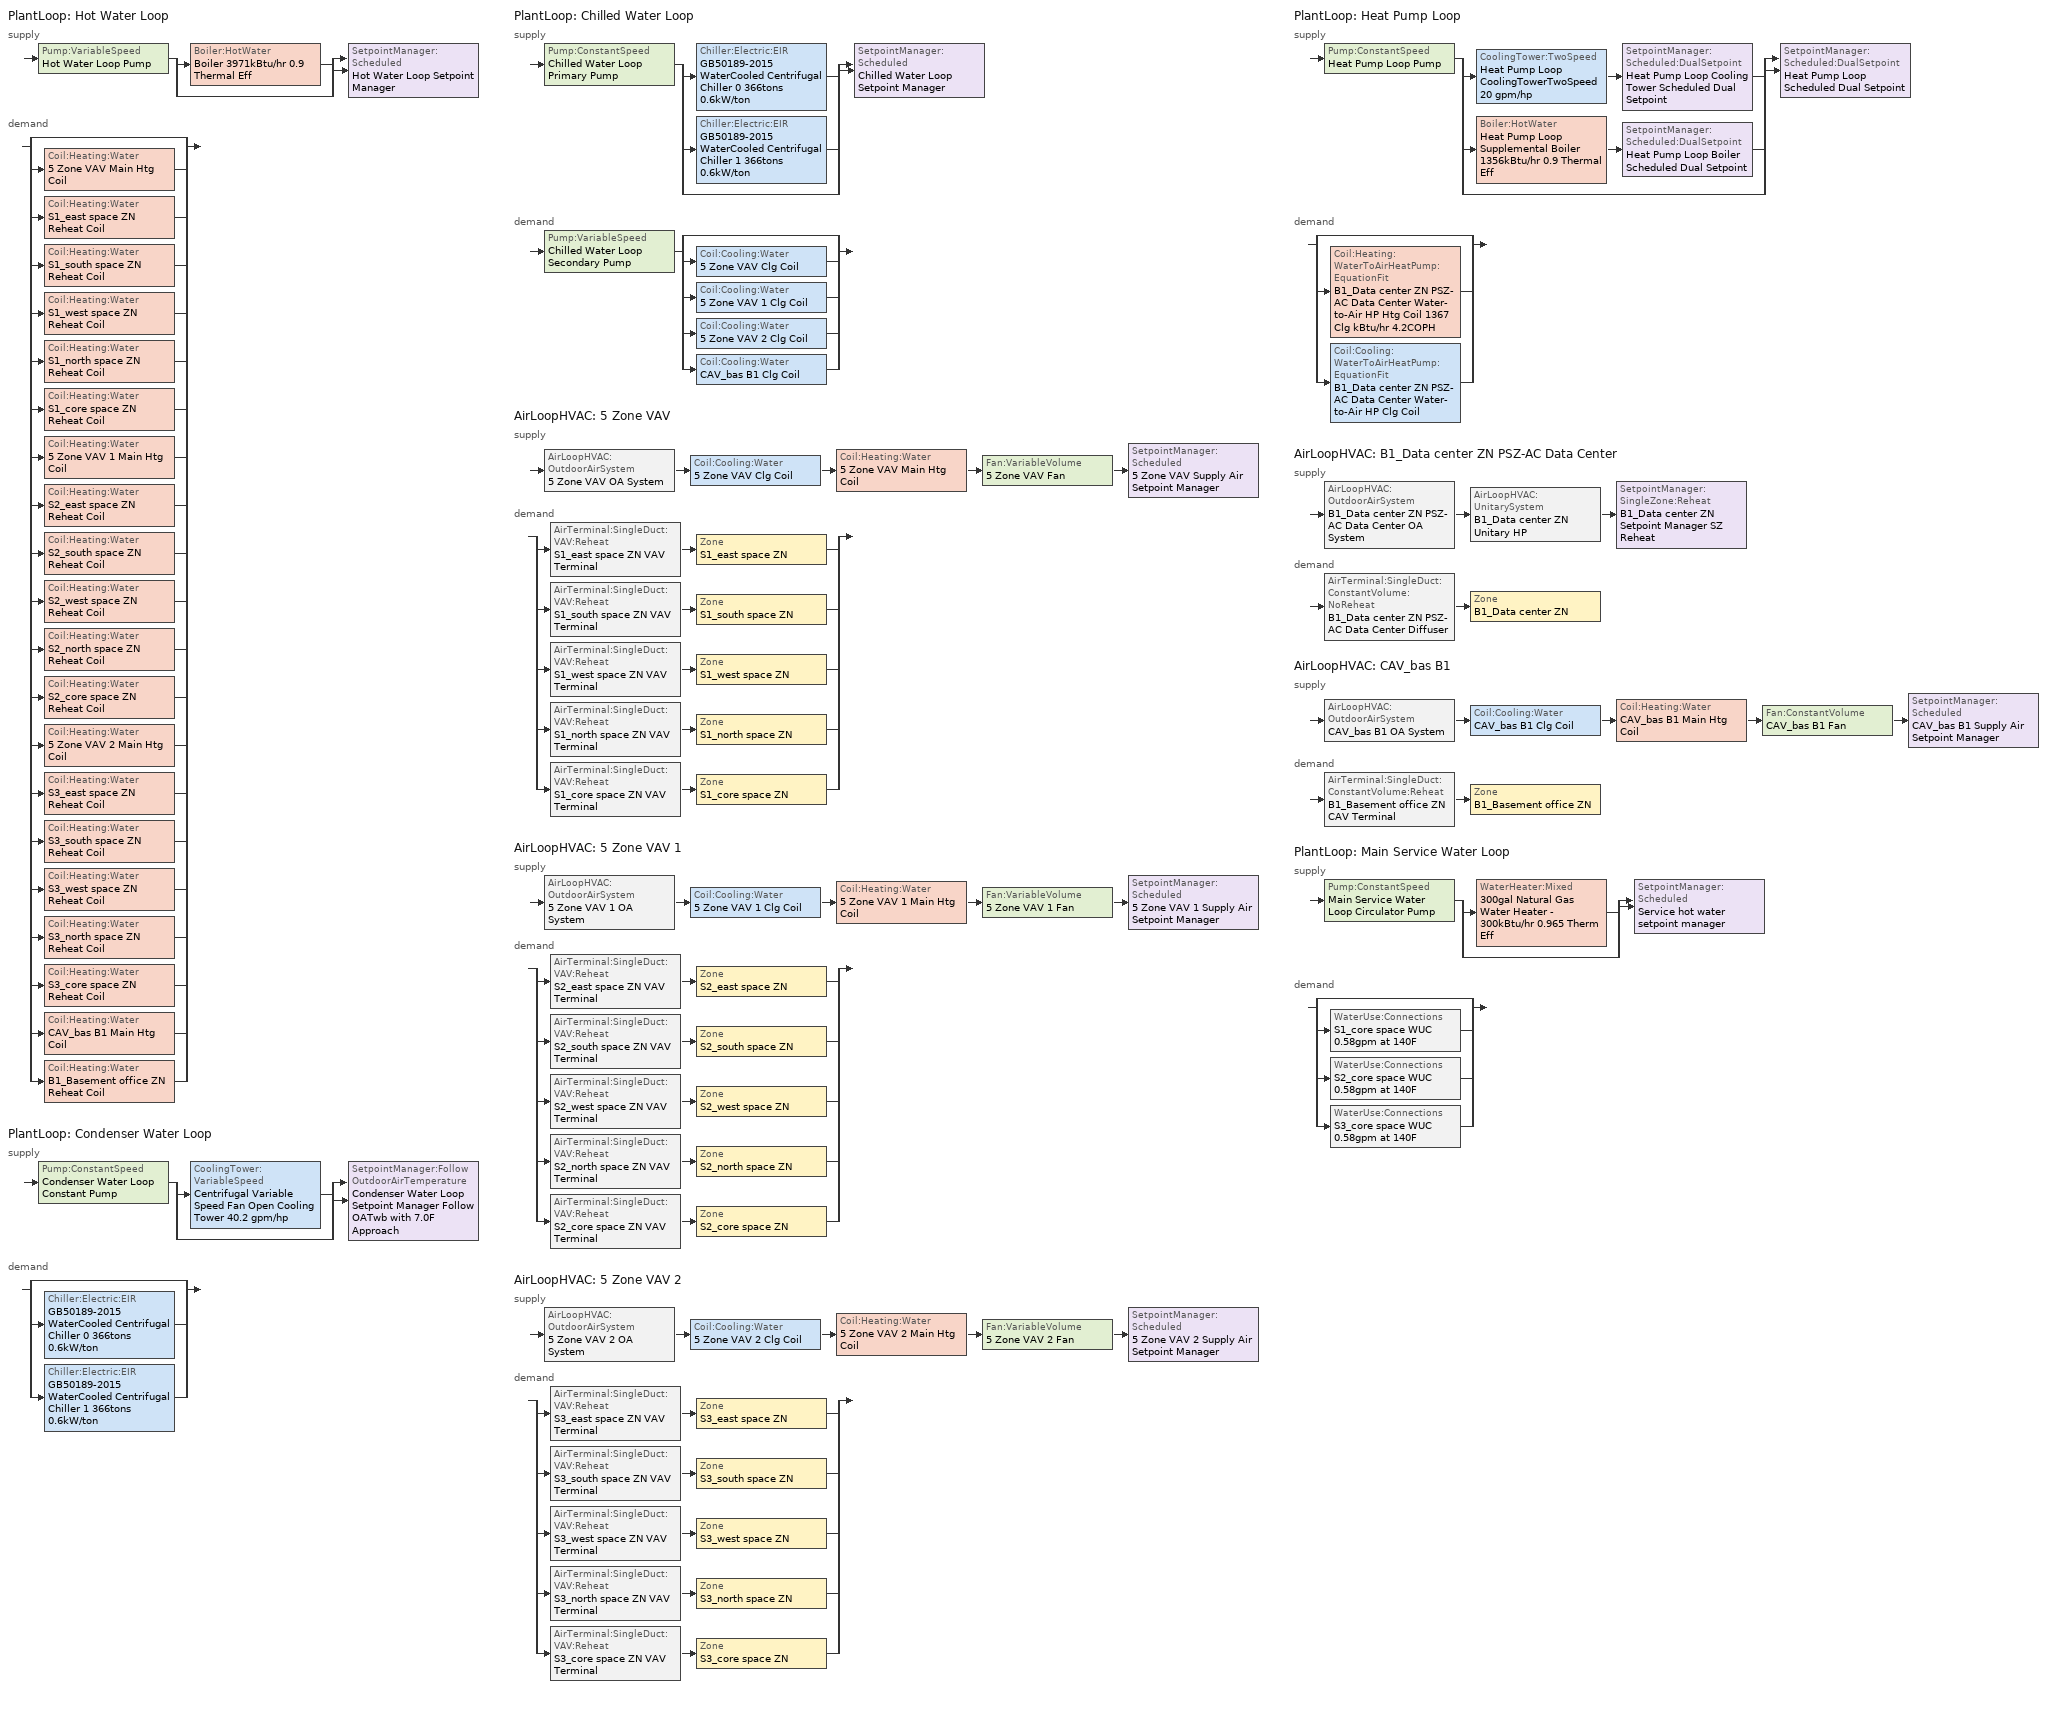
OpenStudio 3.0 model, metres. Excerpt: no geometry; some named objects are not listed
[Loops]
PlantLoop 'Hot Water Loop'
 supply: Pump:VariableSpeed 'Hot Water Loop Pump' > split
  | Boiler:HotWater 'Boiler 3971kBtu/hr 0.9 Thermal Eff'
  | bypass
  join > SetpointManager:Scheduled 'Hot Water Loop Setpoint Manager'
 demand: split
  | bypass
  | Coil:Heating:Water '5 Zone VAV Main Htg Coil'
  | Coil:Heating:Water 'S1_east space ZN Reheat Coil'
  | Coil:Heating:Water 'S1_south space ZN Reheat Coil'
  | Coil:Heating:Water 'S1_west space ZN Reheat Coil'
  | Coil:Heating:Water 'S1_north space ZN Reheat Coil'
  | Coil:Heating:Water 'S1_core space ZN Reheat Coil'
  | Coil:Heating:Water '5 Zone VAV 1 Main Htg Coil'
  | Coil:Heating:Water 'S2_east space ZN Reheat Coil'
  | Coil:Heating:Water 'S2_south space ZN Reheat Coil'
  | Coil:Heating:Water 'S2_west space ZN Reheat Coil'
  | Coil:Heating:Water 'S2_north space ZN Reheat Coil'
  | Coil:Heating:Water 'S2_core space ZN Reheat Coil'
  | Coil:Heating:Water '5 Zone VAV 2 Main Htg Coil'
  | Coil:Heating:Water 'S3_east space ZN Reheat Coil'
  | Coil:Heating:Water 'S3_south space ZN Reheat Coil'
  | Coil:Heating:Water 'S3_west space ZN Reheat Coil'
  | Coil:Heating:Water 'S3_north space ZN Reheat Coil'
  | Coil:Heating:Water 'S3_core space ZN Reheat Coil'
  | Coil:Heating:Water 'CAV_bas B1 Main Htg Coil'
  | Coil:Heating:Water 'B1_Basement office ZN Reheat Coil'
PlantLoop 'Condenser Water Loop'
 supply: Pump:ConstantSpeed 'Condenser Water Loop Constant Pump' > split
  | CoolingTower:VariableSpeed 'Centrifugal Variable Speed Fan Open Cooling Tower 40.2 gpm/hp'
  | bypass
  join > SetpointManager:FollowOutdoorAirTemperature 'Condenser Water Loop Setpoint Manager Follow OATwb with 7.0F Approach'
 demand: split
  | bypass
  | Chiller:Electric:EIR 'GB50189-2015 WaterCooled Centrifugal Chiller 0 366tons 0.6kW/ton'
  | Chiller:Electric:EIR 'GB50189-2015 WaterCooled Centrifugal Chiller 1 366tons 0.6kW/ton'
PlantLoop 'Chilled Water Loop'
 supply: Pump:ConstantSpeed 'Chilled Water Loop Primary Pump' > split
  | Chiller:Electric:EIR 'GB50189-2015 WaterCooled Centrifugal Chiller 0 366tons 0.6kW/ton'
  | Chiller:Electric:EIR 'GB50189-2015 WaterCooled Centrifugal Chiller 1 366tons 0.6kW/ton'
  | bypass
  join > SetpointManager:Scheduled 'Chilled Water Loop Setpoint Manager'
 demand: Pump:VariableSpeed 'Chilled Water Loop Secondary Pump' > split
  | bypass
  | Coil:Cooling:Water '5 Zone VAV Clg Coil'
  | Coil:Cooling:Water '5 Zone VAV 1 Clg Coil'
  | Coil:Cooling:Water '5 Zone VAV 2 Clg Coil'
  | Coil:Cooling:Water 'CAV_bas B1 Clg Coil'
AirLoopHVAC '5 Zone VAV'
 supply: AirLoopHVAC:OutdoorAirSystem '5 Zone VAV OA System' > Coil:Cooling:Water '5 Zone VAV Clg Coil' > Coil:Heating:Water '5 Zone VAV Main Htg Coil' > Fan:VariableVolume '5 Zone VAV Fan' > SetpointManager:Scheduled '5 Zone VAV Supply Air Setpoint Manager'
 demand: split
  | AirTerminal:SingleDuct:VAV:Reheat 'S1_east space ZN VAV Terminal' > Zone 'S1_east space ZN'
  | AirTerminal:SingleDuct:VAV:Reheat 'S1_south space ZN VAV Terminal' > Zone 'S1_south space ZN'
  | AirTerminal:SingleDuct:VAV:Reheat 'S1_west space ZN VAV Terminal' > Zone 'S1_west space ZN'
  | AirTerminal:SingleDuct:VAV:Reheat 'S1_north space ZN VAV Terminal' > Zone 'S1_north space ZN'
  | AirTerminal:SingleDuct:VAV:Reheat 'S1_core space ZN VAV Terminal' > Zone 'S1_core space ZN'
AirLoopHVAC '5 Zone VAV 1'
 supply: AirLoopHVAC:OutdoorAirSystem '5 Zone VAV 1 OA System' > Coil:Cooling:Water '5 Zone VAV 1 Clg Coil' > Coil:Heating:Water '5 Zone VAV 1 Main Htg Coil' > Fan:VariableVolume '5 Zone VAV 1 Fan' > SetpointManager:Scheduled '5 Zone VAV 1 Supply Air Setpoint Manager'
 demand: split
  | AirTerminal:SingleDuct:VAV:Reheat 'S2_east space ZN VAV Terminal' > Zone 'S2_east space ZN'
  | AirTerminal:SingleDuct:VAV:Reheat 'S2_south space ZN VAV Terminal' > Zone 'S2_south space ZN'
  | AirTerminal:SingleDuct:VAV:Reheat 'S2_west space ZN VAV Terminal' > Zone 'S2_west space ZN'
  | AirTerminal:SingleDuct:VAV:Reheat 'S2_north space ZN VAV Terminal' > Zone 'S2_north space ZN'
  | AirTerminal:SingleDuct:VAV:Reheat 'S2_core space ZN VAV Terminal' > Zone 'S2_core space ZN'
AirLoopHVAC '5 Zone VAV 2'
 supply: AirLoopHVAC:OutdoorAirSystem '5 Zone VAV 2 OA System' > Coil:Cooling:Water '5 Zone VAV 2 Clg Coil' > Coil:Heating:Water '5 Zone VAV 2 Main Htg Coil' > Fan:VariableVolume '5 Zone VAV 2 Fan' > SetpointManager:Scheduled '5 Zone VAV 2 Supply Air Setpoint Manager'
 demand: split
  | AirTerminal:SingleDuct:VAV:Reheat 'S3_east space ZN VAV Terminal' > Zone 'S3_east space ZN'
  | AirTerminal:SingleDuct:VAV:Reheat 'S3_south space ZN VAV Terminal' > Zone 'S3_south space ZN'
  | AirTerminal:SingleDuct:VAV:Reheat 'S3_west space ZN VAV Terminal' > Zone 'S3_west space ZN'
  | AirTerminal:SingleDuct:VAV:Reheat 'S3_north space ZN VAV Terminal' > Zone 'S3_north space ZN'
  | AirTerminal:SingleDuct:VAV:Reheat 'S3_core space ZN VAV Terminal' > Zone 'S3_core space ZN'
PlantLoop 'Heat Pump Loop'
 supply: Pump:ConstantSpeed 'Heat Pump Loop Pump' > split
  | CoolingTower:TwoSpeed 'Heat Pump Loop CoolingTowerTwoSpeed 20 gpm/hp' > SetpointManager:Scheduled:DualSetpoint 'Heat Pump Loop Cooling Tower Scheduled Dual Setpoint'
  | Boiler:HotWater 'Heat Pump Loop Supplemental Boiler 1356kBtu/hr 0.9 Thermal Eff' > SetpointManager:Scheduled:DualSetpoint 'Heat Pump Loop Boiler Scheduled Dual Setpoint'
  | bypass
  join > SetpointManager:Scheduled:DualSetpoint 'Heat Pump Loop Scheduled Dual Setpoint'
 demand: split
  | bypass
  | Coil:Heating:WaterToAirHeatPump:EquationFit 'B1_Data center ZN PSZ-AC Data Center Water-to-Air HP Htg Coil 1367 Clg kBtu/hr 4.2COPH'
  | Coil:Cooling:WaterToAirHeatPump:EquationFit 'B1_Data center ZN PSZ-AC Data Center Water-to-Air HP Clg Coil'
AirLoopHVAC 'B1_Data center ZN PSZ-AC Data Center'
 supply: AirLoopHVAC:OutdoorAirSystem 'B1_Data center ZN PSZ-AC Data Center OA System' > AirLoopHVAC:UnitarySystem 'B1_Data center ZN Unitary HP' > SetpointManager:SingleZone:Reheat 'B1_Data center ZN Setpoint Manager SZ Reheat'
 demand: AirTerminal:SingleDuct:ConstantVolume:NoReheat 'B1_Data center ZN PSZ-AC Data Center Diffuser' > Zone 'B1_Data center ZN'
AirLoopHVAC 'CAV_bas B1'
 supply: AirLoopHVAC:OutdoorAirSystem 'CAV_bas B1 OA System' > Coil:Cooling:Water 'CAV_bas B1 Clg Coil' > Coil:Heating:Water 'CAV_bas B1 Main Htg Coil' > Fan:ConstantVolume 'CAV_bas B1 Fan' > SetpointManager:Scheduled 'CAV_bas B1 Supply Air Setpoint Manager'
 demand: AirTerminal:SingleDuct:ConstantVolume:Reheat 'B1_Basement office ZN CAV Terminal' > Zone 'B1_Basement office ZN'
PlantLoop 'Main Service Water Loop'
 supply: Pump:ConstantSpeed 'Main Service Water Loop Circulator Pump' > split
  | WaterHeater:Mixed '300gal Natural Gas Water Heater - 300kBtu/hr 0.965 Therm Eff'
  | bypass
  join > SetpointManager:Scheduled 'Service hot water setpoint manager'
 demand: split
  | bypass
  | WaterUse:Connections 'S1_core space WUC 0.58gpm at 140F'
  | WaterUse:Connections 'S2_core space WUC 0.58gpm at 140F'
  | WaterUse:Connections 'S3_core space WUC 0.58gpm at 140F'
[Sizing:Zone] Zone Cooling Design Supply Air Temperature Input Method=SupplyAirTemperature; Zone Cooling Design Supply Air Temperature {C}=14.78; Zone Cooling Design Supply Air Temperature Difference {deltaC}=11.11; Zone Heating Design Supply Air Temperature Input Method=SupplyAirTemperature; Zone Heating Design Supply Air Temperature {C}=40; Zone Heating Design Supply Air Temperature Difference {deltaC}=11.11; Zone Cooling Design Supply Air Humidity Ratio {kg-H2O/kg-air}=0.0085; Zone Heating Design Supply Air Humidity Ratio {kg-H2O/kg-air}=0.008; Heating Design Air Flow Method=DesignDay; Account for Dedicated Outdoor Air System=No; Dedicated Outdoor Air System Control Strategy=NeutralSupplyAir; Dedicated Outdoor Air Low Setpoint Temperature for Design {C}=autosize; Dedicated Outdoor Air High Setpoint Temperature for Design {C}=autosize
Name | Cooling Design Air Flow Method
B1_Basement office ZN; S1_core space ZN; S1_east space ZN; S1_north space ZN; S1_south space ZN; S1_west space ZN; S2_core space ZN; S2_east space ZN; S2_north space ZN; S2_south space ZN; S2_west space ZN; S3_core space ZN; S3_east space ZN; S3_north space ZN; S3_south space ZN; S3_west space ZN | DesignDayWithLimit
B1_Data center ZN | DesignDay
[Zone equipment]
B1_Basement office ZN: B1_Basement office ZN CAV Terminal
B1_Data center ZN: B1_Data center ZN PSZ-AC Data Center Diffuser
S1_core space ZN: S1_core space ZN VAV Terminal
S1_east space ZN: S1_east space ZN VAV Terminal
S1_north space ZN: S1_north space ZN VAV Terminal
S1_south space ZN: S1_south space ZN VAV Terminal
S1_west space ZN: S1_west space ZN VAV Terminal
S2_core space ZN: S2_core space ZN VAV Terminal
S2_east space ZN: S2_east space ZN VAV Terminal
S2_north space ZN: S2_north space ZN VAV Terminal
S2_south space ZN: S2_south space ZN VAV Terminal
S2_west space ZN: S2_west space ZN VAV Terminal
S3_core space ZN: S3_core space ZN VAV Terminal
S3_east space ZN: S3_east space ZN VAV Terminal
S3_north space ZN: S3_north space ZN VAV Terminal
S3_south space ZN: S3_south space ZN VAV Terminal
S3_west space ZN: S3_west space ZN VAV Terminal
[PlantLoop] Glycol Concentration=0; Plant Loop Volume {m3}=Autocalculate
Name | Fluid Type | Minimum Loop Temperature {C} | Load Distribution Scheme | Maximum Loop Temperature {C} | Common Pipe Simulation
Hot Water Loop | Water | 10 | Optimal
Condenser Water Loop |  | 5 | Optimal | 80
Chilled Water Loop |  | 1 | Optimal | 40 | CommonPipe
Heat Pump Loop | Water | 10 | SequentialLoad | 35
Main Service Water Loop |  | 10 | Optimal | 60
[Sizing:Plant]
Name | Loop Type | Design Loop Exit Temperature {C} | Loop Design Temperature Difference {deltaC} | Sizing Option | Zone Timesteps in Averaging Window | Coincident Sizing Factor Mode
Hot Water Loop | Heating | 82.2222 | 11.1111 | NonCoincident | 1 | None
Condenser Water Loop | Condenser | 29.4444 | 5.55556 | Coincident | 6 | GlobalCoolingSizingFactor
Chilled Water Loop | Cooling | 6.67 | 5.56 | NonCoincident | 1 | None
Heat Pump Loop | Heating | 39 | 11 | NonCoincident | 1 | None
Main Service Water Loop | Heating | 60 | 5 | NonCoincident | 1 | None
[SetpointManager:Scheduled] Control Variable=Temperature
Name | Schedule | Setpoint Node or NodeList
Hot Water Loop Setpoint Manager | Hot Water Loop Temp - 180F | Hot Water Loop Supply Outlet Node
Chilled Water Loop Setpoint Manager | Chilled Water Loop Temp - 6.67C | Chilled Water Loop Supply Outlet Node
5 Zone VAV Supply Air Setpoint Manager | VAV Supply air temperature | 5 Zone VAV Supply Outlet Node
5 Zone VAV 1 Supply Air Setpoint Manager | VAV Supply air temperature | 5 Zone VAV 1 Supply Outlet Node
5 Zone VAV 2 Supply Air Setpoint Manager | VAV Supply air temperature | 5 Zone VAV 2 Supply Outlet Node
CAV_bas B1 Supply Air Setpoint Manager | Supply Air Temp - F | CAV_bas B1 Supply Outlet Node
Service hot water setpoint manager | Service Water Loop Temp - 60C | Main Service Water Loop Supply Outlet Node
[Pump:VariableSpeed] Pump Control Type=Intermittent; Skin Loss Radiative Fraction=0.5; Design Power Sizing Method=PowerPerFlowPerPressure; Design Electric Power per Unit Flow Rate {W/(m3/s)}=348701.1; Design Shaft Power per Unit Flow Rate per Unit Head {W-s/m3-Pa}=1.28205; Design Minimum Flow Rate Fraction=0
Name | Rated Pump Head {Pa} | Motor Efficiency | Fraction of Motor Inefficiencies to Fluid Stream | Coefficient 1 of the Part Load Performance Curve | Coefficient 2 of the Part Load Performance Curve | Coefficient 3 of the Part Load Performance Curve | Coefficient 4 of the Part Load Performance Curve
Hot Water Loop Pump | 179344 | 0.917
Chilled Water Loop Secondary Pump | 134508 | 0.936 | 0 | 0 | 0.0205 | 0.4101 | 0.5753
[Boiler:HotWater] Fuel Type=NaturalGas; Nominal Thermal Efficiency=0.9; Efficiency Curve Temperature Evaluation Variable=LeavingBoiler; Normalized Boiler Efficiency Curve=Boiler with Minimum Turndown; Minimum Part Load Ratio=0; Maximum Part Load Ratio=1.2; Optimum Part Load Ratio=1; Water Outlet Upper Temperature Limit {C}=95; Parasitic Electric Load {W}=0; Sizing Factor=1
Name | Boiler Flow Mode
Boiler 3971kBtu/hr 0.9 Thermal Eff | LeavingSetpointModulated
Heat Pump Loop Supplemental Boiler 1356kBtu/hr 0.9 Thermal Eff | ConstantFlow
[AvailabilityManager:HighTemperatureTurnOff]
Availability Manager High Temperature Turn Off 1: Temperature {C}=95
[SetpointManager:FollowOutdoorAirTemperature]
Condenser Water Loop Setpoint Manager Follow OATwb with 7.0F Approach: Control Variable=Temperature; Reference Temperature Type=OutdoorAirWetBulb; Offset Temperature Difference {deltaC}=3.88889; Maximum Setpoint Temperature {C}=29.4444; Minimum Setpoint Temperature {C}=21.1111; Setpoint Node or NodeList=Condenser Water Loop Supply Outlet Node
[Pump:ConstantSpeed] Rated Flow Rate {m3/s}=autosize; Rated Power Consumption {W}=autosize; Fraction of Motor Inefficiencies to Fluid Stream=0; Pump Control Type=Intermittent; Design Power Sizing Method=PowerPerFlowPerPressure; Design Electric Power per Unit Flow Rate {W/(m3/s)}=348701.1; Design Shaft Power per Unit Flow Rate per Unit Head {W-s/m3-Pa}=1.28205
Name | Rated Pump Head {Pa} | Motor Efficiency
Condenser Water Loop Constant Pump | 148557 | 0.941
Chilled Water Loop Primary Pump | 44836 | 0.917
Heat Pump Loop Pump | 179344 | 0.895
Main Service Water Loop Circulator Pump | 29891 | 0.7
[CoolingTower:VariableSpeed]
Centrifugal Variable Speed Fan Open Cooling Tower 40.2 gpm/hp: Model Type=CoolToolsCrossFlow; Design Inlet Air Wet-Bulb Temperature {C}=25.6; Design Approach Temperature {deltaC}=3.84444; Design Range Temperature {deltaC}=5.55556; Design Water Flow Rate {m3/s}=autosize; Design Air Flow Rate {m3/s}=autosize; Design Fan Power {W}=38114.8; Fan Power Ratio Function of Air Flow Rate Ratio Curve=VSD-TWR-FAN-FPLR; Minimum Air Flow Rate Ratio=0.2; Fraction of Tower Capacity in Free Convection Regime=0.125; Basin Heater Capacity {W/K}=0; Basin Heater Setpoint Temperature {C}=2; Evaporation Loss Mode=SaturatedExit; Evaporation Loss Factor {percent/K}=0.2; Drift Loss Percent {percent}=0.008; Blowdown Calculation Mode=ConcentrationRatio; Blowdown Concentration Ratio=3; Number of Cells=2; Cell Control=MaximalCell; Sizing Factor=1
[Chiller:Electric:EIR] Reference Capacity {W}=Autosize; Reference COP {W/W}=5.60032; Reference Leaving Chilled Water Temperature {C}=6.67; Reference Entering Condenser Fluid Temperature {C}=35; Reference Chilled Water Flow Rate {m3/s}=Autosize; Cooling Capacity Function of Temperature Curve=WaterCooled_Centrifugal_Chiller_2010_PathB_CAPFT; Electric Input to Cooling Output Ratio Function of Temperature Curve=WaterCooled_Centrifugal_Chiller_2010_PathB_EIRFT; Electric Input to Cooling Output Ratio Function of Part Load Ratio Curve=ChlrWtrCentPathAAllEIRRatio_fQRatio; Minimum Part Load Ratio=0.15; Maximum Part Load Ratio=1; Optimum Part Load Ratio=1; Minimum Unloading Ratio=0.25; Condenser Type=WaterCooled; Leaving Chilled Water Lower Temperature Limit {C}=2.22222; Chiller Flow Mode=ConstantFlow; Design Heat Recovery Water Flow Rate {m3/s}=Autosize; Sizing Factor=0.5; Basin Heater Capacity {W/K}=0; Basin Heater Setpoint Temperature {C}=10; Condenser Heat Recovery Relative Capacity Fraction=1
GB50189-2015 WaterCooled Centrifugal Chiller 0 366tons 0.6kW/ton; GB50189-2015 WaterCooled Centrifugal Chiller 1 366tons 0.6kW/ton
[AirLoopHVAC] Design Supply Air Flow Rate {m3/s}=AutoSize
Name | Availability Schedule
5 Zone VAV; 5 Zone VAV 1; 5 Zone VAV 2; CAV_bas B1 | OfficeLarge HVACOperationSchd
B1_Data center ZN PSZ-AC Data Center | Always On Discrete
[Sizing:System] Type of Load to Size On=Sensible; Preheat Design Temperature {C}=7.22; Preheat Design Humidity Ratio {kg-H2O/kg-Air}=0.006; Precool Design Temperature {C}=12.78; Precool Design Humidity Ratio {kg-H2O/kg-Air}=0.009; Central Cooling Design Supply Air Temperature {C}=14.78; Central Heating Design Supply Air Temperature {C}=14.78; Sizing Option=Coincident; 100% Outdoor Air in Cooling=No; 100% Outdoor Air in Heating=No; Central Cooling Design Supply Air Humidity Ratio {kg-H2O/kg-Air}=0.009; Central Heating Design Supply Air Humidity Ratio {kg-H2O/kg-Air}=0.008; Cooling Design Air Flow Method=DesignDay; Cooling Design Air Flow Rate {m3/s}=0; Heating Design Air Flow Method=DesignDay; Heating Design Air Flow Rate {m3/s}=0; System Outdoor Air Method=ZoneSum; Zone Maximum Outdoor Air Fraction=1; Cooling Supply Air Flow Rate Per Floor Area {m3/s-m2}=0.00996765; Cooling Fraction of Autosized Cooling Supply Air Flow Rate=1; Cooling Supply Air Flow Rate Per Unit Cooling Capacity {m3/s-W}=3.94755e-05; Heating Supply Air Flow Rate Per Floor Area {m3/s-m2}=0.00996765; Heating Fraction of Autosized Heating Supply Air Flow Rate=1; Heating Fraction of Autosized Cooling Supply Air Flow Rate=1; Heating Supply Air Flow Rate Per Unit Heating Capacity {m3/s-W}=3.15882e-05; Cooling Design Capacity Method=CoolingDesignCapacity; Cooling Design Capacity {W}=autosize; Cooling Design Capacity Per Floor Area {W/m2}=234.7; Fraction of Autosized Cooling Design Capacity=1; Heating Design Capacity Method=HeatingDesignCapacity; Heating Design Capacity {W}=autosize; Heating Design Capacity Per Floor Area {W/m2}=157; Fraction of Autosized Heating Design Capacity=1; Central Cooling Capacity Control Method=OnOff
Name | Design Outdoor Air Flow Rate {m3/s} | Central Heating Maximum System Air Flow Ratio
5 Zone VAV; 5 Zone VAV 2 | 2.56739 | 0.3
5 Zone VAV 1 | 23.1065 | 0.3
B1_Data center ZN PSZ-AC Data Center; CAV_bas B1 | Autosize | 1
[Fan:VariableVolume] Availability Schedule=Always On Discrete; Pressure Rise {Pa}=1389.92; Maximum Flow Rate {m3/s}=Autosize; Fan Power Minimum Flow Rate Input Method=Fraction; Fan Power Minimum Flow Fraction=0.25; Fan Power Minimum Air Flow Rate {m3/s}=0; Motor In Airstream Fraction=1; Fan Power Coefficient 1=0.04076; Fan Power Coefficient 2=0.0881; Fan Power Coefficient 3=-0.0729; Fan Power Coefficient 4=0.9437; Fan Power Coefficient 5=0
Name | Fan Total Efficiency | Motor Efficiency
5 Zone VAV Fan | 0.61165 | 0.941
5 Zone VAV 1 Fan | 0.6201 | 0.954
5 Zone VAV 2 Fan | 0.61425 | 0.945
[Coil:Heating:Water] Availability Schedule=Always On Discrete; Rated Inlet Water Temperature {C}=82.2222; Rated Outlet Water Temperature {C}=71.1111
Name | Rated Inlet Air Temperature {C} | Rated Outlet Air Temperature {C}
5 Zone VAV Main Htg Coil; 5 Zone VAV 1 Main Htg Coil; 5 Zone VAV 2 Main Htg Coil; CAV_bas B1 Main Htg Coil | 7.22 | 14.78
S1_east space ZN Reheat Coil; S1_south space ZN Reheat Coil; S1_west space ZN Reheat Coil; S1_north space ZN Reheat Coil; S1_core space ZN Reheat Coil; S2_east space ZN Reheat Coil; S2_south space ZN Reheat Coil; S2_west space ZN Reheat Coil; S2_north space ZN Reheat Coil; S2_core space ZN Reheat Coil; S3_east space ZN Reheat Coil; S3_south space ZN Reheat Coil; S3_west space ZN Reheat Coil; S3_north space ZN Reheat Coil; S3_core space ZN Reheat Coil; B1_Basement office ZN Reheat Coil | 14.78 | 40
[Controller:WaterCoil] Minimum Actuated Flow {m3/s}=0
Name | Water Coil | Action | Controller Convergence Tolerance {deltaC}
5 Zone VAV Main Htg Coil Controller | 5 Zone VAV Main Htg Coil | Normal | 0.0001
5 Zone VAV Clg Coil Controller | 5 Zone VAV Clg Coil | Reverse
S1_east space ZN Reheat Coil Controller | S1_east space ZN Reheat Coil | Normal | 0.0001
S1_south space ZN Reheat Coil Controller | S1_south space ZN Reheat Coil | Normal | 0.0001
S1_west space ZN Reheat Coil Controller | S1_west space ZN Reheat Coil | Normal | 0.0001
S1_north space ZN Reheat Coil Controller | S1_north space ZN Reheat Coil | Normal | 0.0001
S1_core space ZN Reheat Coil Controller | S1_core space ZN Reheat Coil | Normal | 0.0001
5 Zone VAV 1 Main Htg Coil Controller | 5 Zone VAV 1 Main Htg Coil | Normal | 0.0001
5 Zone VAV 1 Clg Coil Controller | 5 Zone VAV 1 Clg Coil | Reverse
S2_east space ZN Reheat Coil Controller | S2_east space ZN Reheat Coil | Normal | 0.0001
S2_south space ZN Reheat Coil Controller | S2_south space ZN Reheat Coil | Normal | 0.0001
S2_west space ZN Reheat Coil Controller | S2_west space ZN Reheat Coil | Normal | 0.0001
S2_north space ZN Reheat Coil Controller | S2_north space ZN Reheat Coil | Normal | 0.0001
S2_core space ZN Reheat Coil Controller | S2_core space ZN Reheat Coil | Normal | 0.0001
5 Zone VAV 2 Main Htg Coil Controller | 5 Zone VAV 2 Main Htg Coil | Normal | 0.0001
5 Zone VAV 2 Clg Coil Controller | 5 Zone VAV 2 Clg Coil | Reverse
S3_east space ZN Reheat Coil Controller | S3_east space ZN Reheat Coil | Normal | 0.0001
S3_south space ZN Reheat Coil Controller | S3_south space ZN Reheat Coil | Normal | 0.0001
S3_west space ZN Reheat Coil Controller | S3_west space ZN Reheat Coil | Normal | 0.0001
S3_north space ZN Reheat Coil Controller | S3_north space ZN Reheat Coil | Normal | 0.0001
S3_core space ZN Reheat Coil Controller | S3_core space ZN Reheat Coil | Normal | 0.0001
CAV_bas B1 Main Htg Coil Controller | CAV_bas B1 Main Htg Coil | Normal | 0.0001
CAV_bas B1 Clg Coil Controller | CAV_bas B1 Clg Coil | Reverse
B1_Basement office ZN Reheat Coil Controller | B1_Basement office ZN Reheat Coil | Normal | 0.0001
[Coil:Cooling:Water] Availability Schedule=Always On Discrete; Design Inlet Water Temperature {C}=Autosize; Heat Exchanger Configuration=CrossFlow
5 Zone VAV Clg Coil; 5 Zone VAV 1 Clg Coil; 5 Zone VAV 2 Clg Coil; CAV_bas B1 Clg Coil
[Controller:OutdoorAir] Maximum Outdoor Air Flow Rate {m3/s}=Autosize; Economizer Control Action Type=ModulateFlow; Lockout Type=LockoutWithHeating; Minimum Limit Type=FixedMinimum; High Humidity Control=No; Heat Recovery Bypass Control Type=BypassWhenWithinEconomizerLimits
Name | Minimum Outdoor Air Flow Rate {m3/s} | Economizer Control Type | Minimum Outdoor Air Schedule | Controller Mechanical Ventilation | Economizer Maximum Limit Dry-Bulb Temperature {C} | Economizer Maximum Limit Enthalpy {J/kg} | Minimum Fraction of Outdoor Air Schedule
5 Zone VAV OA Controller | 0 | DifferentialEnthalpy | OfficeLarge MinOA_MotorizedDamper_Sched | 5 Zone VAV Vent Controller
5 Zone VAV 1 OA Controller | autosize | DifferentialEnthalpy | OfficeLarge MinOA_MotorizedDamper_Sched | 5 Zone VAV 1 Vent Controller
5 Zone VAV 2 OA Controller | 0 | DifferentialEnthalpy | OfficeLarge MinOA_MotorizedDamper_Sched | 5 Zone VAV 2 Vent Controller
B1_Data center ZN PSZ-AC Data Center OA System Controller | autosize | NoEconomizer | Always On Discrete | Controller Mechanical Ventilation 1 | 28 | 64000
CAV_bas B1 OA Controller | autosize | DifferentialEnthalpy | OfficeLarge HVACOperationSchd | CAV_bas B1 Vent Controller |  |  | OfficeLarge MinOA_MotorizedDamper_Sched
[Controller:MechanicalVentilation] Availability Schedule=Always On Discrete
Name | System Outdoor Air Method
5 Zone VAV Vent Controller; 5 Zone VAV 2 Vent Controller | VentilationRateProcedure
5 Zone VAV 1 Vent Controller; Controller Mechanical Ventilation 1; CAV_bas B1 Vent Controller | ZoneSum
[AirLoopHVAC:OutdoorAirSystem]
Name | Controller
5 Zone VAV OA System | 5 Zone VAV OA Controller
5 Zone VAV 1 OA System | 5 Zone VAV 1 OA Controller
5 Zone VAV 2 OA System | 5 Zone VAV 2 OA Controller
B1_Data center ZN PSZ-AC Data Center OA System | B1_Data center ZN PSZ-AC Data Center OA System Controller
CAV_bas B1 OA System | CAV_bas B1 OA Controller
[AirTerminal:SingleDuct:VAV:Reheat] Availability Schedule=Always On Discrete; Maximum Air Flow Rate {m3/s}=AutoSize; Zone Minimum Air Flow Input Method=Constant; Fixed Minimum Air Flow Rate {m3/s}=0; Maximum Hot Water or Steam Flow Rate {m3/s}=AutoSize; Minimum Hot Water or Steam Flow Rate {m3/s}=0; Convergence Tolerance=0.001; Damper Heating Action=ReverseWithLimits; Maximum Flow per Zone Floor Area During Reheat {m3/s-m2}=AutoSize; Maximum Flow Fraction During Reheat=0.5; Maximum Reheat Air Temperature {C}=40; Control For Outdoor Air=No
Name | Constant Minimum Air Flow Fraction | Reheat Coil
S1_east space ZN VAV Terminal | 0.2 | S1_east space ZN Reheat Coil
S1_south space ZN VAV Terminal | 0.2 | S1_south space ZN Reheat Coil
S1_west space ZN VAV Terminal | 0.2 | S1_west space ZN Reheat Coil
S1_north space ZN VAV Terminal | 0.2 | S1_north space ZN Reheat Coil
S1_core space ZN VAV Terminal | 0.255668 | S1_core space ZN Reheat Coil
S2_east space ZN VAV Terminal | 0.2 | S2_east space ZN Reheat Coil
S2_south space ZN VAV Terminal | 0.2 | S2_south space ZN Reheat Coil
S2_west space ZN VAV Terminal | 0.2 | S2_west space ZN Reheat Coil
S2_north space ZN VAV Terminal | 0.2 | S2_north space ZN Reheat Coil
S2_core space ZN VAV Terminal | 0.256033 | S2_core space ZN Reheat Coil
S3_east space ZN VAV Terminal | 0.2 | S3_east space ZN Reheat Coil
S3_south space ZN VAV Terminal | 0.2 | S3_south space ZN Reheat Coil
S3_west space ZN VAV Terminal | 0.2 | S3_west space ZN Reheat Coil
S3_north space ZN VAV Terminal | 0.2 | S3_north space ZN Reheat Coil
S3_core space ZN VAV Terminal | 0.247208 | S3_core space ZN Reheat Coil
[SetpointManager:Scheduled:DualSetpoint] High Setpoint Schedule=Heat Pump Loop High Temp - 87F; Low Setpoint Schedule=Heat Pump Loop Low Temp - 67F
Name | Setpoint Node or NodeList
Heat Pump Loop Scheduled Dual Setpoint | Heat Pump Loop Supply Outlet Node
Heat Pump Loop Cooling Tower Scheduled Dual Setpoint | Heat Pump Loop CoolingTowerTwoSpeed 20 gpm/hp Outlet Water Node
Heat Pump Loop Boiler Scheduled Dual Setpoint | Heat Pump Loop Supplemental Boiler 1356kBtu/hr 0.9 Thermal Eff Outlet Water Node
[CoolingTower:TwoSpeed]
Heat Pump Loop CoolingTowerTwoSpeed 20 gpm/hp: Design Water Flow Rate {m3/s}=autosize; High Fan Speed Air Flow Rate {m3/s}=autosize; High Fan Speed Fan Power {W}=5217.17; High Fan Speed U-Factor Times Area Value {W/K}=autosize; Low Fan Speed Air Flow Rate {m3/s}=AutoSize; Low Fan Speed Fan Power {W}=1565.15; Low Fan Speed U-Factor Times Area Value {W/K}=AutoSize; Sizing Factor=1; Design Inlet Air Dry-Bulb Temperature {C}=35; Design Inlet Air Wet-Bulb Temperature {C}=25.6; Design Approach Temperature {deltaC}=autosize; Design Range Temperature {deltaC}=autosize
[SetpointManager:SingleZone:Reheat]
B1_Data center ZN Setpoint Manager SZ Reheat: Minimum Supply Air Temperature {C}=14.78; Maximum Supply Air Temperature {C}=40; Control Zone=B1_Data center ZN; Setpoint Node or NodeList=B1_Data center ZN PSZ-AC Data Center Supply Outlet Node
[Fan:OnOff]
B1_Data center ZN PSZ-AC Data Center Fan: Availability Schedule=Always On Discrete; Fan Total Efficiency=0.6175; Pressure Rise {Pa}=1018.77; Maximum Flow Rate {m3/s}=autosize; Motor Efficiency=0.95; Motor In Airstream Fraction=1; Fan Power Ratio Function of Speed Ratio Curve=Fan On Off Power Curve; Fan Efficiency Ratio Function of Speed Ratio Curve=Fan On Off Efficiency Curve
[Coil:Heating:WaterToAirHeatPump:EquationFit]
B1_Data center ZN PSZ-AC Data Center Water-to-Air HP Htg Coil 1367 Clg kBtu/hr 4.2COPH: Rated Heating Coefficient of Performance {W/W}=4.2; Heating Capacity Coefficient 1=0.237847; Heating Capacity Coefficient 2=-3.35824; Heating Capacity Coefficient 3=3.8064; Heating Capacity Coefficient 4=0.1792; Heating Capacity Coefficient 5=0.128607; Heating Power Consumption Coefficient 1=-3.79176; Heating Power Consumption Coefficient 2=3.38799; Heating Power Consumption Coefficient 3=1.50226; Heating Power Consumption Coefficient 4=-0.177654; Heating Power Consumption Coefficient 5=-0.10308
[Coil:Cooling:WaterToAirHeatPump:EquationFit]
B1_Data center ZN PSZ-AC Data Center Water-to-Air HP Clg Coil: Rated Cooling Coefficient of Performance {W/W}=3.4; Total Cooling Capacity Coefficient 1=-4.30267; Total Cooling Capacity Coefficient 2=7.18537; Total Cooling Capacity Coefficient 3=-2.23947; Total Cooling Capacity Coefficient 4=0.139996; Total Cooling Capacity Coefficient 5=0.10266; Sensible Cooling Capacity Coefficient 1=6.00194; Sensible Cooling Capacity Coefficient 2=22.6301; Sensible Cooling Capacity Coefficient 3=-26.7961; Sensible Cooling Capacity Coefficient 4=-1.72375; Sensible Cooling Capacity Coefficient 5=0.490645; Sensible Cooling Capacity Coefficient 6=0.0693119; Cooling Power Consumption Coefficient 1=-5.67776; Cooling Power Consumption Coefficient 2=0.438988; Cooling Power Consumption Coefficient 3=5.84528; Cooling Power Consumption Coefficient 4=0.141606; Cooling Power Consumption Coefficient 5=-0.168728
[Coil:Heating:Electric]
B1_Data center ZN PSZ-AC Data Center Electric Backup Htg Coil: Availability Schedule=Always On Discrete; Efficiency=1
[AirLoopHVAC:UnitarySystem]
B1_Data center ZN Unitary HP: Control Type=Load; Controlling Zone or Thermostat Location=B1_Data center ZN; Dehumidification Control Type=None; Supply Fan=B1_Data center ZN PSZ-AC Data Center Fan; Fan Placement=BlowThrough; Supply Air Fan Operating Mode Schedule=Always On Discrete; Heating Coil=B1_Data center ZN PSZ-AC Data Center Water-to-Air HP Htg Coil 1367 Clg kBtu/hr 4.2COPH; DX Heating Coil Sizing Ratio=1; Cooling Coil=B1_Data center ZN PSZ-AC Data Center Water-to-Air HP Clg Coil; Use DOAS DX Cooling Coil=No; DOAS DX Cooling Coil Leaving Minimum Air Temperature {C}=2; Latent Load Control=SensibleOnlyLoadControl; Supplemental Heating Coil=B1_Data center ZN PSZ-AC Data Center Electric Backup Htg Coil; Supply Air Flow Rate During Cooling Operation {m3/s}=Autosize; Supply Air Flow Rate During Heating Operation {m3/s}=Autosize; Supply Air Flow Rate When No Cooling or Heating is Required {m3/s}=Autosize; Maximum Supply Air Temperature {C}=80; Maximum Outdoor Dry-Bulb Temperature for Supplemental Heater Operation {C}=4.44444; Maximum Cycling Rate {cycles/hr}=2.5; Heat Pump Time Constant {s}=60; Fraction of On-Cycle Power Use=0.01; Heat Pump Fan Delay Time {s}=60; Ancilliary On-Cycle Electric Power {W}=0; Ancilliary Off-Cycle Electric Power {W}=0
[AirTerminal:SingleDuct:ConstantVolume:NoReheat]
B1_Data center ZN PSZ-AC Data Center Diffuser: Availability Schedule=Always On Discrete; Maximum Air Flow Rate {m3/s}=AutoSize
[Fan:ConstantVolume]
CAV_bas B1 Fan: Availability Schedule=Always On Discrete; Fan Total Efficiency=0.6045; Pressure Rise {Pa}=1018.77; Maximum Flow Rate {m3/s}=AutoSize; Motor Efficiency=0.93; Motor In Airstream Fraction=1
[AirTerminal:SingleDuct:ConstantVolume:Reheat]
B1_Basement office ZN CAV Terminal: Availability Schedule=Always On Discrete; Maximum Air Flow Rate {m3/s}=autosize; Reheat Coil=B1_Basement office ZN Reheat Coil; Maximum Hot Water or Steam Flow Rate {m3/s}=autosize; Minimum Hot Water or Steam Flow Rate {m3/s}=0; Convergence Tolerance=0.001; Maximum Reheat Air Temperature {C}=40
[WaterHeater:Mixed]
300gal Natural Gas Water Heater - 300kBtu/hr 0.965 Therm Eff: Tank Volume {m3}=1.13562; Setpoint Temperature Schedule=Service Water Loop Temp - 60C; Deadband Temperature Difference {deltaC}=2; Maximum Temperature Limit {C}=60; Heater Control Type=Cycle; Heater Maximum Capacity {W}=87921.3; Heater Fuel Type=NaturalGas; Heater Thermal Efficiency=0.965497; Off Cycle Parasitic Fuel Consumption Rate {W}=8146.58; Off Cycle Parasitic Fuel Type=NaturalGas; Off Cycle Parasitic Heat Fraction to Tank=0; On Cycle Parasitic Fuel Consumption Rate {W}=8146.58; On Cycle Parasitic Fuel Type=NaturalGas; On Cycle Parasitic Heat Fraction to Tank=0; Ambient Temperature Indicator=ThermalZone; Ambient Temperature Thermal Zone=S1_core space ZN; Off Cycle Loss Coefficient to Ambient Temperature {W/K}=12.9462; On Cycle Loss Coefficient to Ambient Temperature {W/K}=12.9462; Use Side Effectiveness=1; Source Side Effectiveness=1; Use Side Design Flow Rate {m3/s}=autosize; Source Side Design Flow Rate {m3/s}=autosize; Indirect Water Heating Recovery Time {hr}=1.5; Source Side Flow Control Mode=IndirectHeatPrimarySetpoint
[WaterUse:Connections]
Name | Water Use Equipment Name 1
S1_core space WUC 0.58gpm at 140F | S1_core space Service Water Use 0.58gpm at 140F
S2_core space WUC 0.58gpm at 140F | S2_core space Service Water Use 0.58gpm at 140F
S3_core space WUC 0.58gpm at 140F | S3_core space Service Water Use 0.58gpm at 140F
[WaterUse:Equipment:Definition] Peak Flow Rate {m3/s}=3.65923e-05; Sensible Fraction Schedule=Fraction Sensible - 0.2; Latent Fraction Schedule=Fraction Latent - 0.05
Name | Target Temperature Schedule
Main Service Water Use Def 0.58gpm | Mixed Water At Faucet Temp - 140F
Main Service Water Use Def 0.58gpm 1 | Mixed Water At Faucet Temp - 140F 1
Main Service Water Use Def 0.58gpm 2 | Mixed Water At Faucet Temp - 140F 2
[WaterUse:Equipment] Flow Rate Fraction Schedule=OfficeLarge BLDG_SWH_SCH
Name | Water Use Equipment Definition | Space
S1_core space Service Water Use 0.58gpm at 140F | Main Service Water Use Def 0.58gpm | S1_core space
S2_core space Service Water Use 0.58gpm at 140F | Main Service Water Use Def 0.58gpm 1 | S2_core space
S3_core space Service Water Use 0.58gpm at 140F | Main Service Water Use Def 0.58gpm 2 | S3_core space
[Schedule:Ruleset]
Name | Default Day Schedule | Summer Design Day Schedule | Winter Design Day Schedule
Hot Water Loop Temp - 180F | Hot Water Loop Temp - 180F Default
Chilled Water Loop Temp - 6.67C | Chilled Water Loop Temp - 6.67C Default
OfficeLarge HVACOperationSchd | OfficeLarge HVACOperationSchd Default | OfficeLarge HVACOperationSchd Summer Design Day | OfficeLarge HVACOperationSchd Winter Design Day
OfficeLarge MinOA_MotorizedDamper_Sched | OfficeLarge MinOA_MotorizedDamper_Sched Default | OfficeLarge MinOA_MotorizedDamper_Sched Summer Design Day | OfficeLarge MinOA_MotorizedDamper_Sched Winter Design Day
VAV Supply air temperature | VAV Supply air temperature Default | VAV Supply air temperature Summer Design Day | VAV Supply air temperature Winter Design Day 2
Heat Pump Loop High Temp - 87F | Heat Pump Loop High Temp - 87F Default
Heat Pump Loop Low Temp - 67F | Heat Pump Loop Low Temp - 67F Default
Supply Air Temp - F | Supply Air Temp - F Default
Service Water Loop Temp - 60C | Service Water Loop Temp - 60C Default
Fraction Sensible - 0.2 | Fraction Sensible - 0.2 Default
Fraction Latent - 0.05 | Fraction Latent - 0.05 Default
Mixed Water At Faucet Temp - 140F | Mixed Water At Faucet Temp - 140F Default
OfficeLarge BLDG_SWH_SCH | OfficeLarge BLDG_SWH_SCH Default | OfficeLarge BLDG_SWH_SCH Summer Design Day | OfficeLarge BLDG_SWH_SCH Winter Design Day
Mixed Water At Faucet Temp - 140F 1 | Mixed Water At Faucet Temp - 140F Default 1
Mixed Water At Faucet Temp - 140F 2 | Mixed Water At Faucet Temp - 140F Default 2
[Schedule:Day]
Hot Water Loop Temp - 180F Default: 24, 0, 82.2222
Chilled Water Loop Temp - 6.67C Default: 24, 0, 6.67
OfficeLarge HVACOperationSchd Default; OfficeLarge HVACOperationSchd Winter Design Day; OfficeLarge HVACOperationSchd WntrDsn|Sat Day; OfficeLarge MinOA_MotorizedDamper_Sched Default; OfficeLarge MinOA_MotorizedDamper_Sched Winter Design Day; OfficeLarge MinOA_MotorizedDamper_Sched WntrDsn|Sat Day: 24, 0, 0
OfficeLarge HVACOperationSchd Summer Design Day; OfficeLarge HVACOperationSchd SmrDsn|Wkdy Day: 6, 0, 0, 18, 0, 1, 24, 0, 0
OfficeLarge MinOA_MotorizedDamper_Sched Summer Design Day; OfficeLarge MinOA_MotorizedDamper_Sched SmrDsn|Wkdy Day: 6, 0, 0, 19, 0, 1, 24, 0, 0
VAV Supply air temperature Default; VAV Supply air temperature Winter Design Day 2; VAV Supply air temperature Summer Design Day: 24, 0, 17.8
Heat Pump Loop High Temp - 87F Default: 24, 0, 30.5556
Heat Pump Loop Low Temp - 67F Default: 24, 0, 19.4444
Supply Air Temp - F Default: 24, 0, 14.78
Service Water Loop Temp - 60C Default; Mixed Water At Faucet Temp - 140F Default; Mixed Water At Faucet Temp - 140F Default 1; Mixed Water At Faucet Temp - 140F Default 2: 24, 0, 60
Fraction Sensible - 0.2 Default: 24, 0, 0.2
Fraction Latent - 0.05 Default: 24, 0, 0.05
OfficeLarge BLDG_SWH_SCH Default: 6, 0, 0, 7, 0, 0.07, 11, 0, 0.04, 13, 0, 0.06, 14, 0, 0.09, 15, 0, 0.06, 19, 0, 0.04, 24, 0, 0
OfficeLarge BLDG_SWH_SCH Summer Design Day; OfficeLarge BLDG_SWH_SCH SmrDsn|Wkdy Day: 6, 0, 0, 7, 0, 0.07, 8, 0, 0.19, 9, 0, 0.35, 10, 0, 0.38, 11, 0, 0.39, 12, 0, 0.47, 13, 0, 0.57, 14, 0, 0.54, 15, 0, 0.34, 16, 0, 0.33, 17, 0, 0.44, 18, 0, 0.26, 19, 0, 0.21, 24, 0, 0
OfficeLarge BLDG_SWH_SCH Winter Design Day; OfficeLarge BLDG_SWH_SCH WntrDsn|Sat Day: 6, 0, 0, 7, 0, 0.07, 8, 0, 0.11, 9, 0, 0.15, 10, 0, 0.21, 11, 0, 0.19, 12, 0, 0.23, 13, 0, 0.2, 14, 0, 0.19, 15, 0, 0.15, 16, 0, 0.13, 17, 0, 0.14, 19, 0, 0.07, 24, 0, 0
[Schedule:Rule] Date Specification Type=DateRange; Start Month=1; Start Day=1; End Month=12; End Day=31
Name | Schedule Ruleset | Rule Order | Day Schedule | Apply Monday | Apply Tuesday | Apply Wednesday | Apply Thursday | Apply Friday | Apply Saturday
Schedule Rule 26 | OfficeLarge HVACOperationSchd | 1 | OfficeLarge HVACOperationSchd SmrDsn|Wkdy Day | Yes | Yes | Yes | Yes | Yes
Schedule Rule 27 | OfficeLarge HVACOperationSchd | 0 | OfficeLarge HVACOperationSchd WntrDsn|Sat Day |  |  |  |  |  | Yes
Schedule Rule 28 | OfficeLarge MinOA_MotorizedDamper_Sched | 1 | OfficeLarge MinOA_MotorizedDamper_Sched SmrDsn|Wkdy Day | Yes | Yes | Yes | Yes | Yes
Schedule Rule 29 | OfficeLarge MinOA_MotorizedDamper_Sched | 0 | OfficeLarge MinOA_MotorizedDamper_Sched WntrDsn|Sat Day |  |  |  |  |  | Yes
Schedule Rule 30 | OfficeLarge BLDG_SWH_SCH | 1 | OfficeLarge BLDG_SWH_SCH SmrDsn|Wkdy Day | Yes | Yes | Yes | Yes | Yes
Schedule Rule 31 | OfficeLarge BLDG_SWH_SCH | 0 | OfficeLarge BLDG_SWH_SCH WntrDsn|Sat Day |  |  |  |  |  | Yes
[Schedule:Constant]
Always On Discrete: Value=1
[Curve:Cubic] Minimum Value of x=0
Name | Coefficient1 Constant | Coefficient2 x | Coefficient3 x**2 | Coefficient4 x**3 | Maximum Value of x
VSD-TWR-FAN-FPLR | 0.331629 | -0.885676 | 0.605565 | 0.948482 | 1
Fan On Off Efficiency Curve | 1 | 0 | 0 | 0 | 1
Boiler with Minimum Turndown | 0.7791 | 1.4745 | -2.5795 | 1.3467 | 1.3
[Curve:Exponent]
Fan On Off Power Curve: Coefficient1 Constant=1; Coefficient2 Constant=0; Coefficient3 Constant=0; Minimum Value of x=0; Maximum Value of x=1
[Curve:Biquadratic] Minimum Value of x=5; Maximum Value of x=10; Minimum Value of y=17.78; Maximum Value of y=46.11
Name | Coefficient1 Constant | Coefficient2 x | Coefficient3 x**2 | Coefficient4 y | Coefficient5 y**2 | Coefficient6 x*y
WaterCooled_Centrifugal_Chiller_2010_PathB_CAPFT | 0.536234 | 0.005581 | -0.0013654 | 0.0488966 | -0.0012018 | 0.0010523
WaterCooled_Centrifugal_Chiller_2010_PathB_EIRFT | 1.08218 | 0.0042977 | -0.0013182 | -0.0260781 | 0.0008256 | -0.0006013
[Curve:Quadratic]
ChlrWtrCentPathAAllEIRRatio_fQRatio: Coefficient1 Constant=0.222149; Coefficient2 x=0.503156; Coefficient3 x**2=0.256905; Minimum Value of x=0.1; Maximum Value of x=1; Minimum Curve Output=0.28
